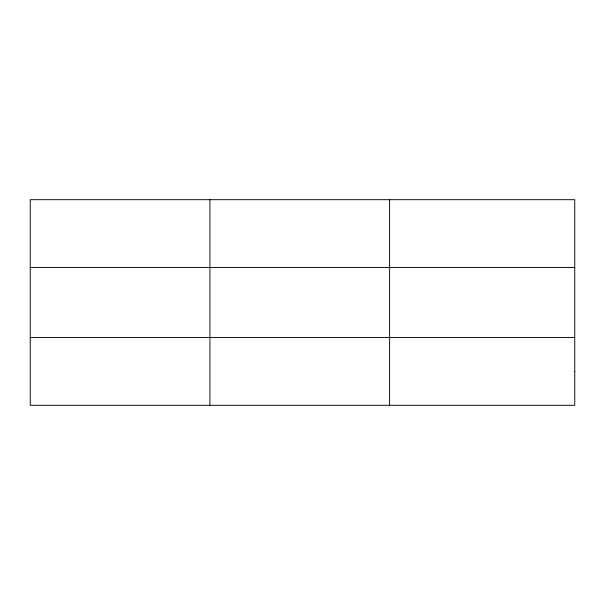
<?xml version="1.0" encoding="UTF-8"?>
<svg xmlns="http://www.w3.org/2000/svg" width="605" height="605" viewBox="0 0 605 605"><rect width="100%" height="100%" fill="white"/><g stroke="black" fill="none" stroke-linecap="round" stroke-linejoin="round"><path stroke-width="0.91" d="M209.935 405.305L209.935 199.695M389.62 405.305L389.62 199.695M30.25 267.546L574.75 267.546M30.25 337.454L574.75 337.454M574.75 371.379L574.75 405.305L30.25 405.305L30.25 199.695L574.75 199.695L574.75 371.379"/></g></svg>
